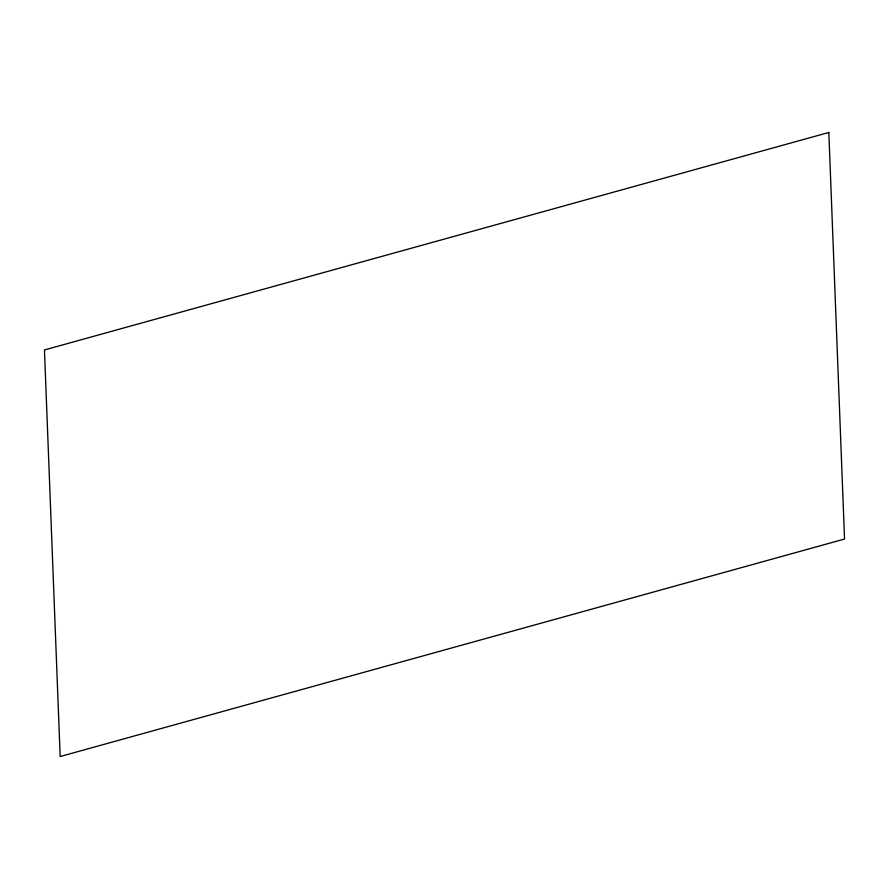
<?xml version="1.0" encoding="UTF-8"?>
<svg xmlns="http://www.w3.org/2000/svg" width="889" height="889" viewBox="0 0 889 889"><rect width="100%" height="100%" fill="white"/><g stroke="black" fill="none" stroke-linecap="round" stroke-linejoin="round"><path stroke-width="1.33" d="M828.826 132.472L44.45 349.955L60.174 756.528L844.55 539.045L828.826 132.472"/></g></svg>
